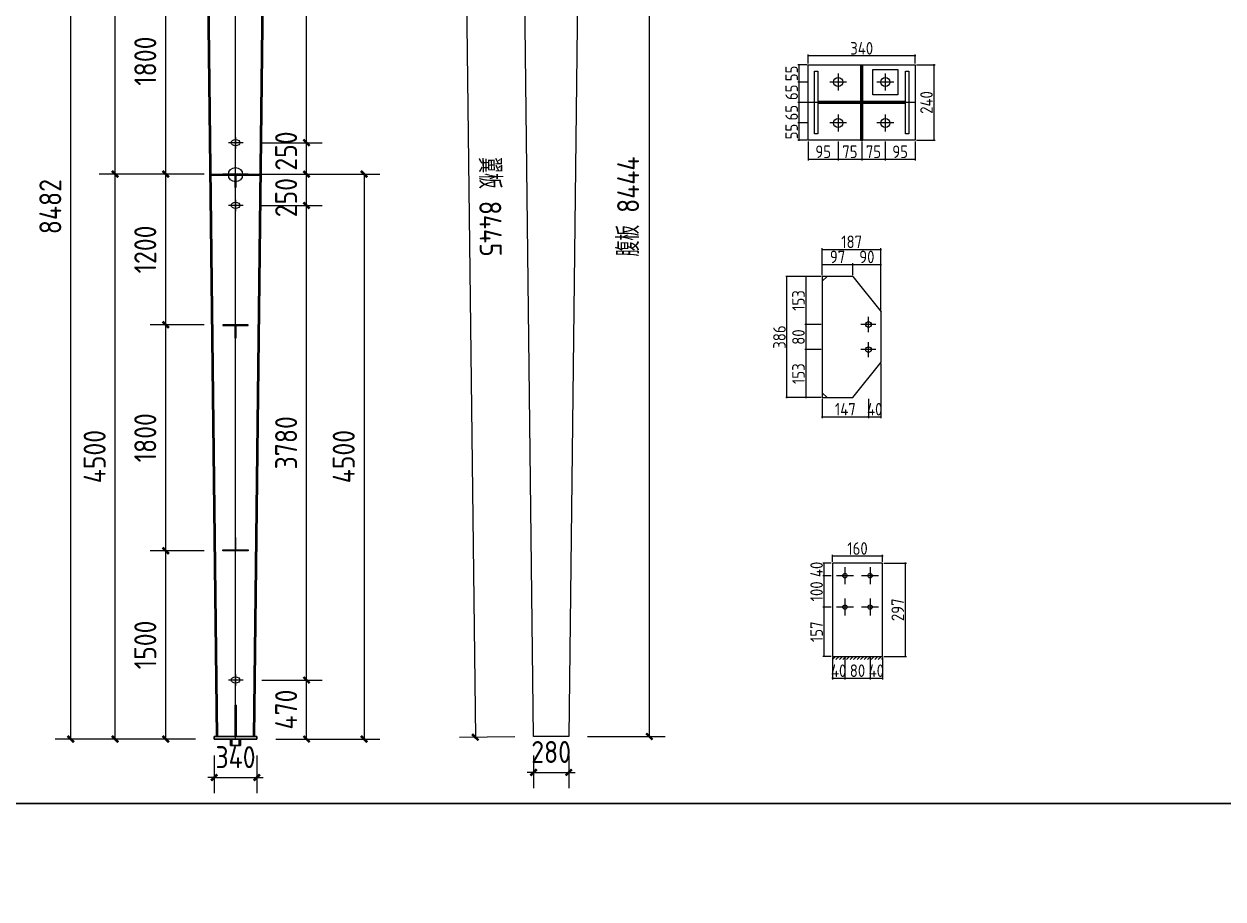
# Model space of a CAD drawing. Extents: x 102162 to 621267, y -39398 to 328893.
# Drawn here: x 325102 to 344197, y 295078 to 309018 of the extents above; entities that cross this region are included whole.
import ezdxf

# ---------------------------------------------------------------- set-up
doc = ezdxf.new("R2010")
doc.units = 0
doc.header["$LTSCALE"] = 1000
doc.header["$MEASUREMENT"] = 0
doc.linetypes.add('DOTE', pattern=[2.42, 2, -0.2, 0.02, -0.2])
doc.layers.add('DOTE', color=1, linetype='Continuous')
doc.styles.get("Standard").update_dxf_attribs({"font": 'gbenor.shx', "bigfont": 'gbcbig.shx'})
doc.dimstyles.get("Standard").update_dxf_attribs({"dimscale": 100, "dimtxt": 3.5, "dimasz": 1, "dimexe": 2.5, "dimexo": 3, "dimgap": 1.5, "dimtad": 1, "dimdec": 0, "dimzin": 0, "dimdsep": 46, "dimtxsty": 'Standard', "dimblk": 'ARCHTICK', "dimcen": 0.09, "dimadec": 0, "dimazin": 0, "dimtfac": 1, "dimtdec": 0, "dimtix": 1, "dimtmove": 2, "dimatfit": 3, "dimfxl": 1, "dimtolj": 1, "dimtzin": 0, "dimarcsym": 0})

# ---------------------------------------------------------------- blocks, each defined once
blk = doc.blocks.new('_ArchTick')
at = {"color": 0, "linetype": 'ByBlock', "const_width": 0.4}
blk.add_lwpolyline([(-0.5, -0.5), (0.5, 0.5)], dxfattribs=at)
blk = doc.blocks.new('*D1101')
at = {"color": 0, "lineweight": -2}
for p, q in [((327971, 300626), (327109, 300626)), ((327359, 297626), (327359, 300626)), ((327831, 297626), (327109, 297626))]:
    blk.add_line(p, q, dxfattribs=at)
at = {"layer": 'Defpoints', "color": 0}
for p in [(327359, 300626), (328271, 300626), (328131, 297626)]:
    blk.add_point(p, dxfattribs=at)
at = {"color": 0, "lineweight": -2, "xscale": 100, "yscale": 100, "zscale": 100}
for p, rotation in [((327359, 300626), 90), ((327359, 297626), 270)]:
    blk.add_blockref('_ArchTick', p, dxfattribs=dict(at, rotation=rotation))
at = {"color": 0, "insert": (327034, 299126), "char_height": 350, "attachment_point": 5, "rotation": 90}
blk.add_mtext('\\A1;1500', dxfattribs=at)
blk = doc.blocks.new('*D1089')
at = {"color": 0, "lineweight": -2}
for p, q in [((327971, 304226), (327109, 304226)), ((327359, 300626), (327359, 304226)), ((327971, 300626), (327109, 300626))]:
    blk.add_line(p, q, dxfattribs=at)
at = {"layer": 'Defpoints', "color": 0}
for p in [(327359, 304226), (328271, 304226), (328271, 300626)]:
    blk.add_point(p, dxfattribs=at)
at = {"color": 0, "lineweight": -2, "xscale": 100, "yscale": 100, "zscale": 100}
for p, rotation in [((327359, 304226), 90), ((327359, 300626), 270)]:
    blk.add_blockref('_ArchTick', p, dxfattribs=dict(at, rotation=rotation))
at = {"color": 0, "insert": (327034, 302426), "char_height": 350, "attachment_point": 5, "rotation": 90}
blk.add_mtext('\\A1;1800', dxfattribs=at)
blk = doc.blocks.new('*D1090')
at = {"color": 0, "lineweight": -2}
for p, q in [((327971, 306626), (327109, 306626)), ((327359, 304226), (327359, 306626)), ((327971, 304226), (327109, 304226))]:
    blk.add_line(p, q, dxfattribs=at)
at = {"layer": 'Defpoints', "color": 0}
for p in [(327359, 306626), (328271, 306626), (328271, 304226)]:
    blk.add_point(p, dxfattribs=at)
at = {"color": 0, "lineweight": -2, "xscale": 100, "yscale": 100, "zscale": 100}
for p, rotation in [((327359, 306626), 90), ((327359, 304226), 270)]:
    blk.add_blockref('_ArchTick', p, dxfattribs=dict(at, rotation=rotation))
at = {"color": 0, "insert": (327034, 305426), "char_height": 350, "attachment_point": 5, "rotation": 90}
blk.add_mtext('\\A1;1200', dxfattribs=at)
blk = doc.blocks.new('*D1091')
at = {"color": 0, "lineweight": -2}
for p, q in [((327971, 310226), (327109, 310226)), ((327359, 306626), (327359, 310226)), ((327971, 306626), (327109, 306626))]:
    blk.add_line(p, q, dxfattribs=at)
at = {"layer": 'Defpoints', "color": 0}
for p in [(327359, 310226), (328271, 310226), (328271, 306626)]:
    blk.add_point(p, dxfattribs=at)
at = {"color": 0, "lineweight": -2, "xscale": 100, "yscale": 100, "zscale": 100}
for p, rotation in [((327359, 310226), 90), ((327359, 306626), 270)]:
    blk.add_blockref('_ArchTick', p, dxfattribs=dict(at, rotation=rotation))
at = {"color": 0, "insert": (327034, 308426), "char_height": 350, "attachment_point": 5, "rotation": 90}
blk.add_mtext('\\A1;1800', dxfattribs=at)
blk = doc.blocks.new('*D1065')
at = {"color": 0, "lineweight": -2}
for p, q in [((327971, 306626), (326302, 306626)), ((326552, 297626), (326552, 306626)), ((327831, 297626), (326302, 297626))]:
    blk.add_line(p, q, dxfattribs=at)
at = {"layer": 'Defpoints', "color": 0}
for p in [(326552, 306626), (328271, 306626), (328131, 297626)]:
    blk.add_point(p, dxfattribs=at)
at = {"color": 0, "lineweight": -2, "xscale": 100, "yscale": 100, "zscale": 100}
for p, rotation in [((326552, 306626), 90), ((326552, 297626), 270)]:
    blk.add_blockref('_ArchTick', p, dxfattribs=dict(at, rotation=rotation))
at = {"color": 0, "insert": (326227, 302126), "char_height": 350, "attachment_point": 5, "rotation": 90}
blk.add_mtext('\\A1;4500', dxfattribs=at)
blk = doc.blocks.new('*D1093')
at = {"color": 0, "lineweight": -2}
for p, q in [((327491, 314590), (326302, 314590)), ((326552, 306626), (326552, 314590)), ((327971, 306626), (326302, 306626))]:
    blk.add_line(p, q, dxfattribs=at)
at = {"layer": 'Defpoints', "color": 0}
for p in [(326552, 314590), (327791, 314590), (328271, 306626)]:
    blk.add_point(p, dxfattribs=at)
at = {"color": 0, "lineweight": -2, "xscale": 100, "yscale": 100, "zscale": 100}
for p, rotation in [((326552, 314590), 90), ((326552, 306626), 270)]:
    blk.add_blockref('_ArchTick', p, dxfattribs=dict(at, rotation=rotation))
at = {"color": 0, "insert": (326227, 310608), "char_height": 350, "attachment_point": 5, "rotation": 90}
blk.add_mtext('\\A1;3982', dxfattribs=at)
blk = doc.blocks.new('*D1066')
at = {"color": 0, "lineweight": -2}
for p, q in [((327491, 314590), (325597, 314590)), ((325847, 297626), (325847, 314590)), ((327831, 297626), (325597, 297626))]:
    blk.add_line(p, q, dxfattribs=at)
at = {"layer": 'Defpoints', "color": 0}
for p in [(325847, 314590), (327791, 314590), (328131, 297626)]:
    blk.add_point(p, dxfattribs=at)
at = {"color": 0, "lineweight": -2, "xscale": 100, "yscale": 100, "zscale": 100}
for p, rotation in [((325847, 314590), 90), ((325847, 297626), 270)]:
    blk.add_blockref('_ArchTick', p, dxfattribs=dict(at, rotation=rotation))
at = {"color": 0, "insert": (325522, 306108), "char_height": 350, "attachment_point": 5, "rotation": 90}
blk.add_mtext('\\A1;8482', dxfattribs=at)
blk = doc.blocks.new('*D1094')
at = {"color": 0, "lineweight": -2}
for p, q in [((328891, 298566), (329852, 298566)), ((329602, 297626), (329602, 298566)), ((329111, 297626), (329852, 297626))]:
    blk.add_line(p, q, dxfattribs=at)
at = {"layer": 'Defpoints', "color": 0}
for p in [(328591, 298566), (329602, 298566), (328811, 297626)]:
    blk.add_point(p, dxfattribs=at)
at = {"color": 0, "lineweight": -2, "xscale": 100, "yscale": 100, "zscale": 100}
for p, rotation in [((329602, 298566), 90), ((329602, 297626), 270)]:
    blk.add_blockref('_ArchTick', p, dxfattribs=dict(at, rotation=rotation))
at = {"color": 0, "insert": (329277, 298096), "char_height": 350, "attachment_point": 5, "rotation": 90}
blk.add_mtext('\\A1;470', dxfattribs=at)
blk = doc.blocks.new('*D1095')
at = {"color": 0, "lineweight": -2}
for p, q in [((328891, 306126), (329852, 306126)), ((329602, 298566), (329602, 306126)), ((328891, 298566), (329852, 298566))]:
    blk.add_line(p, q, dxfattribs=at)
at = {"layer": 'Defpoints', "color": 0}
for p in [(328591, 306126), (329602, 306126), (328591, 298566)]:
    blk.add_point(p, dxfattribs=at)
at = {"color": 0, "lineweight": -2, "xscale": 100, "yscale": 100, "zscale": 100}
for p, rotation in [((329602, 306126), 90), ((329602, 298566), 270)]:
    blk.add_blockref('_ArchTick', p, dxfattribs=dict(at, rotation=rotation))
at = {"color": 0, "insert": (329277, 302346), "char_height": 350, "attachment_point": 5, "rotation": 90}
blk.add_mtext('\\A1;3780', dxfattribs=at)
blk = doc.blocks.new('*D1067')
at = {"color": 0, "lineweight": -2}
for p, q in [((329157, 306626), (329852, 306626)), ((329602, 306126), (329602, 306626)), ((329151, 306126), (329852, 306126))]:
    blk.add_line(p, q, dxfattribs=at)
at = {"layer": 'Defpoints', "color": 0}
for p in [(328857, 306626), (329602, 306626), (328851, 306126)]:
    blk.add_point(p, dxfattribs=at)
at = {"color": 0, "lineweight": -2, "xscale": 100, "yscale": 100, "zscale": 100}
for p, rotation in [((329602, 306626), 90), ((329602, 306126), 270)]:
    blk.add_blockref('_ArchTick', p, dxfattribs=dict(at, rotation=rotation))
at = {"color": 0, "insert": (329277, 306251), "char_height": 350, "attachment_point": 5, "rotation": 90}
blk.add_mtext('\\A1;250', dxfattribs=at)
blk = doc.blocks.new('*D1096')
at = {"color": 0, "lineweight": -2}
for p, q in [((328891, 314126), (329852, 314126)), ((329602, 307126), (329602, 314126)), ((328891, 307126), (329852, 307126))]:
    blk.add_line(p, q, dxfattribs=at)
at = {"layer": 'Defpoints', "color": 0}
for p in [(328591, 314126), (329602, 314126), (328591, 307126)]:
    blk.add_point(p, dxfattribs=at)
at = {"color": 0, "lineweight": -2, "xscale": 100, "yscale": 100, "zscale": 100}
for p, rotation in [((329602, 314126), 90), ((329602, 307126), 270)]:
    blk.add_blockref('_ArchTick', p, dxfattribs=dict(at, rotation=rotation))
at = {"color": 0, "insert": (329277, 310626), "char_height": 350, "attachment_point": 5, "rotation": 90}
blk.add_mtext('\\A1;3500', dxfattribs=at)
blk = doc.blocks.new('*D1097')
at = {"color": 0, "lineweight": -2}
for p, q in [((333217, 297366), (333217, 296845)), ((333778, 297366), (333778, 296845)), ((333217, 297095), (333117, 297095)), ((333217, 297095), (333778, 297095)), ((333778, 297095), (333878, 297095))]:
    blk.add_line(p, q, dxfattribs=at)
at = {"layer": 'Defpoints', "color": 0}
for p in [(333217, 297666), (333778, 297666), (333778, 297095)]:
    blk.add_point(p, dxfattribs=at)
at = {"color": 0, "lineweight": -2, "xscale": 100, "yscale": 100, "zscale": 100}
blk.add_blockref('_ArchTick', (333217, 297095), dxfattribs=at)
at = {"color": 0, "lineweight": -2, "xscale": 100, "yscale": 100, "zscale": 100, "rotation": 180}
blk.add_blockref('_ArchTick', (333778, 297095), dxfattribs=at)
at = {"color": 0, "insert": (333497, 297420), "char_height": 350, "attachment_point": 5}
blk.add_mtext('\\A1;280', dxfattribs=at)
blk = doc.blocks.new('*D1099')
at = {"color": 0, "lineweight": -2}
for p, q in [((332717, 314550), (331841, 314540)), ((332091, 314543), (332290, 297655)), ((332917, 297662), (332040, 297652))]:
    blk.add_line(p, q, dxfattribs=at)
at = {"layer": 'Defpoints', "color": 0}
for p in [(333017, 314554), (332290, 297655), (333217, 297666)]:
    blk.add_point(p, dxfattribs=at)
at = {"color": 0, "lineweight": -2, "xscale": 100, "yscale": 100, "zscale": 100}
for p, rotation in [((332091, 314543), 90.67679729650712), ((332290, 297655), 270.6767972965071)]:
    blk.add_blockref('_ArchTick', p, dxfattribs=dict(at, rotation=rotation))
at = {"color": 0, "insert": (332527, 306103), "char_height": 350, "attachment_point": 5, "rotation": 270.6768}
blk.add_mtext('\\A1;翼板 8445', dxfattribs=at)
blk = doc.blocks.new('*D1068')
at = {"color": 0, "lineweight": -2}
for p, q in [((334277, 314554), (335311, 314554)), ((335061, 297666), (335061, 314554)), ((334078, 297666), (335311, 297666))]:
    blk.add_line(p, q, dxfattribs=at)
at = {"layer": 'Defpoints', "color": 0}
for p in [(333977, 314554), (335061, 314554), (333778, 297666)]:
    blk.add_point(p, dxfattribs=at)
at = {"color": 0, "lineweight": -2, "xscale": 100, "yscale": 100, "zscale": 100}
for p, rotation in [((335061, 314554), 90), ((335061, 297666), 270)]:
    blk.add_blockref('_ArchTick', p, dxfattribs=dict(at, rotation=rotation))
at = {"color": 0, "insert": (334724, 306110), "char_height": 350, "attachment_point": 5, "rotation": 90}
blk.add_mtext('\\A1;腹板 8444', dxfattribs=at)
blk = doc.blocks.new('*D1100')
at = {"color": 0, "lineweight": -2}
for p, q in [((328131, 297366), (328131, 296763)), ((328811, 297366), (328811, 296763)), ((328131, 297013), (328031, 297013)), ((328131, 297013), (328811, 297013)), ((328811, 297013), (328911, 297013))]:
    blk.add_line(p, q, dxfattribs=at)
at = {"layer": 'Defpoints', "color": 0}
for p in [(328131, 297666), (328811, 297666), (328811, 297013)]:
    blk.add_point(p, dxfattribs=at)
at = {"color": 0, "lineweight": -2, "xscale": 100, "yscale": 100, "zscale": 100}
blk.add_blockref('_ArchTick', (328131, 297013), dxfattribs=at)
at = {"color": 0, "lineweight": -2, "xscale": 100, "yscale": 100, "zscale": 100, "rotation": 180}
blk.add_blockref('_ArchTick', (328811, 297013), dxfattribs=at)
at = {"color": 0, "insert": (328471, 297338), "char_height": 350, "attachment_point": 5}
blk.add_mtext('\\A1;340', dxfattribs=at)
blk = doc.blocks.new('*D1112')
at = {"color": 0, "lineweight": -2}
for p, q in [((337593, 307147), (337593, 306842)), ((338068, 307147), (338068, 306842)), ((337583, 306862), (338078, 306862))]:
    blk.add_line(p, q, dxfattribs=at)
at = {"layer": 'Defpoints', "color": 0}
for p in [(337593, 307167), (338068, 307167), (338068, 306862)]:
    blk.add_point(p, dxfattribs=at)
at = {"color": 0, "lineweight": -2, "xscale": 10, "yscale": 10, "zscale": 10, "rotation": 180}
blk.add_blockref('_ArchTick', (337593, 306862), dxfattribs=at)
at = {"color": 0, "lineweight": -2, "xscale": 10, "yscale": 10, "zscale": 10}
blk.add_blockref('_ArchTick', (338068, 306862), dxfattribs=at)
at = {"color": 0, "insert": (337830, 306982), "char_height": 200, "attachment_point": 5}
blk.add_mtext('\\A1;95', dxfattribs=at)
blk = doc.blocks.new('*D1113')
at = {"color": 0, "lineweight": -2}
for p, q in [((338443, 307147), (338443, 306842)), ((338818, 307147), (338818, 306842)), ((338433, 306862), (338828, 306862))]:
    blk.add_line(p, q, dxfattribs=at)
at = {"layer": 'Defpoints', "color": 0}
for p in [(338443, 307167), (338818, 307167), (338818, 306862)]:
    blk.add_point(p, dxfattribs=at)
at = {"color": 0, "lineweight": -2, "xscale": 10, "yscale": 10, "zscale": 10, "rotation": 180}
blk.add_blockref('_ArchTick', (338443, 306862), dxfattribs=at)
at = {"color": 0, "lineweight": -2, "xscale": 10, "yscale": 10, "zscale": 10}
blk.add_blockref('_ArchTick', (338818, 306862), dxfattribs=at)
at = {"color": 0, "insert": (338630, 306982), "char_height": 200, "attachment_point": 5}
blk.add_mtext('\\A1;75', dxfattribs=at)
blk = doc.blocks.new('*D1114')
at = {"color": 0, "lineweight": -2}
for p, q in [((338818, 307147), (338818, 306842)), ((339293, 307147), (339293, 306842)), ((338808, 306862), (339303, 306862))]:
    blk.add_line(p, q, dxfattribs=at)
at = {"layer": 'Defpoints', "color": 0}
for p in [(338818, 307167), (339293, 307167), (339293, 306862)]:
    blk.add_point(p, dxfattribs=at)
at = {"color": 0, "lineweight": -2, "xscale": 10, "yscale": 10, "zscale": 10, "rotation": 180}
blk.add_blockref('_ArchTick', (338818, 306862), dxfattribs=at)
at = {"color": 0, "lineweight": -2, "xscale": 10, "yscale": 10, "zscale": 10}
blk.add_blockref('_ArchTick', (339293, 306862), dxfattribs=at)
at = {"color": 0, "insert": (339055, 306982), "char_height": 200, "attachment_point": 5}
blk.add_mtext('\\A1;95', dxfattribs=at)
blk = doc.blocks.new('*D1081')
at = {"color": 0, "lineweight": -2}
for p, q in [((337573, 307442), (337428, 307442)), ((337448, 307157), (337448, 307452)), ((337573, 307167), (337428, 307167))]:
    blk.add_line(p, q, dxfattribs=at)
at = {"layer": 'Defpoints', "color": 0}
for p in [(337448, 307442), (337593, 307442), (337593, 307167)]:
    blk.add_point(p, dxfattribs=at)
at = {"color": 0, "lineweight": -2, "xscale": 10, "yscale": 10, "zscale": 10}
for p, rotation in [((337448, 307442), 90), ((337448, 307167), 270)]:
    blk.add_blockref('_ArchTick', p, dxfattribs=dict(at, rotation=rotation))
at = {"color": 0, "insert": (337328, 307304), "char_height": 200, "attachment_point": 5, "rotation": 90}
blk.add_mtext('\\A1;55', dxfattribs=at)
blk = doc.blocks.new('*D1115')
at = {"color": 0, "lineweight": -2}
for p, q in [((337573, 307767), (337428, 307767)), ((337448, 307432), (337448, 307777)), ((337573, 307442), (337428, 307442))]:
    blk.add_line(p, q, dxfattribs=at)
at = {"layer": 'Defpoints', "color": 0}
for p in [(337448, 307767), (337593, 307767), (337593, 307442)]:
    blk.add_point(p, dxfattribs=at)
at = {"color": 0, "lineweight": -2, "xscale": 10, "yscale": 10, "zscale": 10}
for p, rotation in [((337448, 307767), 90), ((337448, 307442), 270)]:
    blk.add_blockref('_ArchTick', p, dxfattribs=dict(at, rotation=rotation))
at = {"color": 0, "insert": (337328, 307604), "char_height": 200, "attachment_point": 5, "rotation": 90}
blk.add_mtext('\\A1;65', dxfattribs=at)
blk = doc.blocks.new('*D1116')
at = {"color": 0, "lineweight": -2}
for p, q in [((337573, 308092), (337428, 308092)), ((337448, 307757), (337448, 308102)), ((337573, 307767), (337428, 307767))]:
    blk.add_line(p, q, dxfattribs=at)
at = {"layer": 'Defpoints', "color": 0}
for p in [(337448, 308092), (337593, 308092), (337593, 307767)]:
    blk.add_point(p, dxfattribs=at)
at = {"color": 0, "lineweight": -2, "xscale": 10, "yscale": 10, "zscale": 10}
for p, rotation in [((337448, 308092), 90), ((337448, 307767), 270)]:
    blk.add_blockref('_ArchTick', p, dxfattribs=dict(at, rotation=rotation))
at = {"color": 0, "insert": (337328, 307929), "char_height": 200, "attachment_point": 5, "rotation": 90}
blk.add_mtext('\\A1;65', dxfattribs=at)
blk = doc.blocks.new('*D1117')
at = {"color": 0, "lineweight": -2}
for p, q in [((337573, 308367), (337428, 308367)), ((337448, 308082), (337448, 308377)), ((337573, 308092), (337428, 308092))]:
    blk.add_line(p, q, dxfattribs=at)
at = {"layer": 'Defpoints', "color": 0}
for p in [(337448, 308367), (337593, 308367), (337593, 308092)]:
    blk.add_point(p, dxfattribs=at)
at = {"color": 0, "lineweight": -2, "xscale": 10, "yscale": 10, "zscale": 10}
for p, rotation in [((337448, 308367), 90), ((337448, 308092), 270)]:
    blk.add_blockref('_ArchTick', p, dxfattribs=dict(at, rotation=rotation))
at = {"color": 0, "insert": (337328, 308229), "char_height": 200, "attachment_point": 5, "rotation": 90}
blk.add_mtext('\\A1;55', dxfattribs=at)
blk = doc.blocks.new('*D1118')
at = {"color": 0, "lineweight": -2}
for p, q in [((339303, 308510), (337583, 308510)), ((337593, 308387), (337593, 308530)), ((339293, 308387), (339293, 308530))]:
    blk.add_line(p, q, dxfattribs=at)
at = {"layer": 'Defpoints', "color": 0}
for p in [(337593, 308510), (337593, 308367), (339293, 308367)]:
    blk.add_point(p, dxfattribs=at)
at = {"color": 0, "lineweight": -2, "xscale": 10, "yscale": 10, "zscale": 10, "rotation": 180}
blk.add_blockref('_ArchTick', (337593, 308510), dxfattribs=at)
at = {"color": 0, "lineweight": -2, "xscale": 10, "yscale": 10, "zscale": 10}
blk.add_blockref('_ArchTick', (339293, 308510), dxfattribs=at)
at = {"color": 0, "insert": (338443, 308630), "char_height": 200, "attachment_point": 5}
blk.add_mtext('\\A1;340', dxfattribs=at)
blk = doc.blocks.new('*D1119')
at = {"color": 0, "lineweight": -2}
for p, q in [((339313, 308367), (339615, 308367)), ((339595, 307157), (339595, 308377)), ((339313, 307167), (339615, 307167))]:
    blk.add_line(p, q, dxfattribs=at)
at = {"layer": 'Defpoints', "color": 0}
for p in [(339293, 308367), (339595, 308367), (339293, 307167)]:
    blk.add_point(p, dxfattribs=at)
at = {"color": 0, "lineweight": -2, "xscale": 10, "yscale": 10, "zscale": 10}
for p, rotation in [((339595, 308367), 90), ((339595, 307167), 270)]:
    blk.add_blockref('_ArchTick', p, dxfattribs=dict(at, rotation=rotation))
at = {"color": 0, "insert": (339475, 307767), "char_height": 200, "attachment_point": 5, "rotation": 90}
blk.add_mtext('\\A1;240', dxfattribs=at)
blk = doc.blocks.new('*D1082')
at = {"color": 0, "lineweight": -2}
for p, q in [((338068, 307147), (338068, 306842)), ((338443, 307147), (338443, 306842)), ((338058, 306862), (338453, 306862))]:
    blk.add_line(p, q, dxfattribs=at)
at = {"layer": 'Defpoints', "color": 0}
for p in [(338068, 307167), (338443, 307167), (338443, 306862)]:
    blk.add_point(p, dxfattribs=at)
at = {"color": 0, "lineweight": -2, "xscale": 10, "yscale": 10, "zscale": 10, "rotation": 180}
blk.add_blockref('_ArchTick', (338068, 306862), dxfattribs=at)
at = {"color": 0, "lineweight": -2, "xscale": 10, "yscale": 10, "zscale": 10}
blk.add_blockref('_ArchTick', (338443, 306862), dxfattribs=at)
at = {"color": 0, "insert": (338255, 306982), "char_height": 200, "attachment_point": 5}
blk.add_mtext('\\A1;75', dxfattribs=at)
blk = doc.blocks.new('*D1102')
at = {"color": 0, "lineweight": -2}
for p, q in [((337976, 298924), (337976, 298575)), ((338176, 298924), (338176, 298575)), ((337976, 298595), (337966, 298595)), ((337976, 298595), (338176, 298595)), ((338176, 298595), (338186, 298595))]:
    blk.add_line(p, q, dxfattribs=at)
at = {"layer": 'Defpoints', "color": 0}
for p in [(337976, 298944), (338176, 298944), (338176, 298595)]:
    blk.add_point(p, dxfattribs=at)
at = {"color": 0, "lineweight": -2, "xscale": 10, "yscale": 10, "zscale": 10}
blk.add_blockref('_ArchTick', (337976, 298595), dxfattribs=at)
at = {"color": 0, "lineweight": -2, "xscale": 10, "yscale": 10, "zscale": 10, "rotation": 180}
blk.add_blockref('_ArchTick', (338176, 298595), dxfattribs=at)
at = {"color": 0, "insert": (338076, 298715), "char_height": 200, "attachment_point": 5}
blk.add_mtext('\\A1;40', dxfattribs=at)
blk = doc.blocks.new('*D1069')
at = {"color": 0, "lineweight": -2}
for p, q in [((338176, 298924), (338176, 298575)), ((338576, 298924), (338576, 298575)), ((338166, 298595), (338586, 298595))]:
    blk.add_line(p, q, dxfattribs=at)
at = {"layer": 'Defpoints', "color": 0}
for p in [(338176, 298944), (338576, 298944), (338576, 298595)]:
    blk.add_point(p, dxfattribs=at)
at = {"color": 0, "lineweight": -2, "xscale": 10, "yscale": 10, "zscale": 10, "rotation": 180}
blk.add_blockref('_ArchTick', (338176, 298595), dxfattribs=at)
at = {"color": 0, "lineweight": -2, "xscale": 10, "yscale": 10, "zscale": 10}
blk.add_blockref('_ArchTick', (338576, 298595), dxfattribs=at)
at = {"color": 0, "insert": (338376, 298715), "char_height": 200, "attachment_point": 5}
blk.add_mtext('\\A1;80', dxfattribs=at)
blk = doc.blocks.new('*D1103')
at = {"color": 0, "lineweight": -2}
for p, q in [((338576, 298924), (338576, 298575)), ((338776, 298924), (338776, 298575)), ((338576, 298595), (338566, 298595)), ((338576, 298595), (338776, 298595)), ((338776, 298595), (338786, 298595))]:
    blk.add_line(p, q, dxfattribs=at)
at = {"layer": 'Defpoints', "color": 0}
for p in [(338576, 298944), (338776, 298944), (338776, 298595)]:
    blk.add_point(p, dxfattribs=at)
at = {"color": 0, "lineweight": -2, "xscale": 10, "yscale": 10, "zscale": 10}
blk.add_blockref('_ArchTick', (338576, 298595), dxfattribs=at)
at = {"color": 0, "lineweight": -2, "xscale": 10, "yscale": 10, "zscale": 10, "rotation": 180}
blk.add_blockref('_ArchTick', (338776, 298595), dxfattribs=at)
at = {"color": 0, "insert": (338676, 298715), "char_height": 200, "attachment_point": 5}
blk.add_mtext('\\A1;40', dxfattribs=at)
blk = doc.blocks.new('*D1070')
at = {"color": 0, "lineweight": -2}
for p, q in [((337956, 299729), (337825, 299729)), ((337845, 298934), (337845, 299739)), ((337956, 298944), (337825, 298944))]:
    blk.add_line(p, q, dxfattribs=at)
at = {"layer": 'Defpoints', "color": 0}
for p in [(337845, 299729), (337976, 299729), (337976, 298944)]:
    blk.add_point(p, dxfattribs=at)
at = {"color": 0, "lineweight": -2, "xscale": 10, "yscale": 10, "zscale": 10}
for p, rotation in [((337845, 299729), 90), ((337845, 298944), 270)]:
    blk.add_blockref('_ArchTick', p, dxfattribs=dict(at, rotation=rotation))
at = {"color": 0, "insert": (337725, 299336), "char_height": 200, "attachment_point": 5, "rotation": 90}
blk.add_mtext('\\A1;157', dxfattribs=at)
blk = doc.blocks.new('*D1071')
at = {"color": 0, "lineweight": -2}
for p, q in [((337956, 300229), (337825, 300229)), ((337845, 299719), (337845, 300239)), ((337956, 299729), (337825, 299729))]:
    blk.add_line(p, q, dxfattribs=at)
at = {"layer": 'Defpoints', "color": 0}
for p in [(337845, 300229), (337976, 300229), (337976, 299729)]:
    blk.add_point(p, dxfattribs=at)
at = {"color": 0, "lineweight": -2, "xscale": 10, "yscale": 10, "zscale": 10}
for p, rotation in [((337845, 300229), 90), ((337845, 299729), 270)]:
    blk.add_blockref('_ArchTick', p, dxfattribs=dict(at, rotation=rotation))
at = {"color": 0, "insert": (337725, 299979), "char_height": 200, "attachment_point": 5, "rotation": 90}
blk.add_mtext('\\A1;100', dxfattribs=at)
blk = doc.blocks.new('*D1104')
at = {"color": 0, "lineweight": -2}
for p, q in [((337956, 300429), (337825, 300429)), ((337845, 300429), (337845, 300439)), ((337845, 300229), (337845, 300429)), ((337956, 300229), (337825, 300229)), ((337845, 300229), (337845, 300219))]:
    blk.add_line(p, q, dxfattribs=at)
at = {"layer": 'Defpoints', "color": 0}
for p in [(337845, 300429), (337976, 300429), (337976, 300229)]:
    blk.add_point(p, dxfattribs=at)
at = {"color": 0, "lineweight": -2, "xscale": 10, "yscale": 10, "zscale": 10}
for p, rotation in [((337845, 300429), 270), ((337845, 300229), 90)]:
    blk.add_blockref('_ArchTick', p, dxfattribs=dict(at, rotation=rotation))
at = {"color": 0, "insert": (337725, 300329), "char_height": 200, "attachment_point": 5, "rotation": 90}
blk.add_mtext('\\A1;40', dxfattribs=at)
blk = doc.blocks.new('*D1105')
at = {"color": 0, "lineweight": -2}
for p, q in [((337976, 300449), (337976, 300562)), ((338776, 300449), (338776, 300562)), ((338786, 300542), (337966, 300542))]:
    blk.add_line(p, q, dxfattribs=at)
at = {"layer": 'Defpoints', "color": 0}
for p in [(337976, 300542), (337976, 300429), (338776, 300429)]:
    blk.add_point(p, dxfattribs=at)
at = {"color": 0, "lineweight": -2, "xscale": 10, "yscale": 10, "zscale": 10, "rotation": 180}
blk.add_blockref('_ArchTick', (337976, 300542), dxfattribs=at)
at = {"color": 0, "lineweight": -2, "xscale": 10, "yscale": 10, "zscale": 10}
blk.add_blockref('_ArchTick', (338776, 300542), dxfattribs=at)
at = {"color": 0, "insert": (338376, 300662), "char_height": 200, "attachment_point": 5}
blk.add_mtext('\\A1;160', dxfattribs=at)
blk = doc.blocks.new('*D1072')
at = {"color": 0, "lineweight": -2}
for p, q in [((338796, 300429), (339157, 300429)), ((339137, 300439), (339137, 298934)), ((338796, 298944), (339157, 298944))]:
    blk.add_line(p, q, dxfattribs=at)
at = {"layer": 'Defpoints', "color": 0}
for p in [(338776, 300429), (338776, 298944), (339137, 298944)]:
    blk.add_point(p, dxfattribs=at)
at = {"color": 0, "lineweight": -2, "xscale": 10, "yscale": 10, "zscale": 10}
for p, rotation in [((339137, 300429), 90), ((339137, 298944), 270)]:
    blk.add_blockref('_ArchTick', p, dxfattribs=dict(at, rotation=rotation))
at = {"color": 0, "insert": (339017, 299686), "char_height": 200, "attachment_point": 5, "rotation": 90}
blk.add_mtext('\\A1;297', dxfattribs=at)
blk = doc.blocks.new('*D1088')
at = {"color": 0, "lineweight": -2}
for p, q in [((329157, 306626), (330769, 306626)), ((330519, 306626), (330519, 297626)), ((329111, 297626), (330769, 297626))]:
    blk.add_line(p, q, dxfattribs=at)
at = {"layer": 'Defpoints', "color": 0}
for p in [(328857, 306626), (328811, 297626), (330519, 297626)]:
    blk.add_point(p, dxfattribs=at)
at = {"color": 0, "lineweight": -2, "xscale": 100, "yscale": 100, "zscale": 100}
for p, rotation in [((330519, 306626), 90), ((330519, 297626), 270)]:
    blk.add_blockref('_ArchTick', p, dxfattribs=dict(at, rotation=rotation))
at = {"color": 0, "insert": (330194, 302126), "char_height": 350, "attachment_point": 5, "rotation": 90}
blk.add_mtext('\\A1;4500', dxfattribs=at)
blk = doc.blocks.new('*D1064')
at = {"color": 0, "lineweight": -2}
for p, q in [((328891, 307126), (329852, 307126)), ((329602, 306626), (329602, 307126)), ((328885, 306626), (329852, 306626))]:
    blk.add_line(p, q, dxfattribs=at)
at = {"layer": 'Defpoints', "color": 0}
for p in [(328591, 307126), (329602, 307126), (328585, 306626)]:
    blk.add_point(p, dxfattribs=at)
at = {"color": 0, "lineweight": -2, "xscale": 100, "yscale": 100, "zscale": 100}
for p, rotation in [((329602, 307126), 90), ((329602, 306626), 270)]:
    blk.add_blockref('_ArchTick', p, dxfattribs=dict(at, rotation=rotation))
at = {"color": 0, "insert": (329277, 306993), "char_height": 350, "attachment_point": 5, "rotation": 90}
blk.add_mtext('\\A1;250', dxfattribs=at)
blk = doc.blocks.new('*D1083')
at = {"color": 0, "lineweight": -2}
for p, q in [((337815, 303045), (337815, 302740)), ((338550, 303045), (338550, 302740)), ((337805, 302760), (338560, 302760))]:
    blk.add_line(p, q, dxfattribs=at)
at = {"layer": 'Defpoints', "color": 0}
for p in [(337815, 303065), (338550, 303065), (338550, 302760)]:
    blk.add_point(p, dxfattribs=at)
at = {"color": 0, "lineweight": -2, "xscale": 10, "yscale": 10, "zscale": 10, "rotation": 180}
blk.add_blockref('_ArchTick', (337815, 302760), dxfattribs=at)
at = {"color": 0, "lineweight": -2, "xscale": 10, "yscale": 10, "zscale": 10}
blk.add_blockref('_ArchTick', (338550, 302760), dxfattribs=at)
at = {"color": 0, "insert": (338183, 302880), "char_height": 200, "attachment_point": 5}
blk.add_mtext('\\A1;147', dxfattribs=at)
blk = doc.blocks.new('*D1060')
at = {"color": 0, "lineweight": -2}
for p, q in [((337795, 303830), (337536, 303830)), ((337556, 303055), (337556, 303840)), ((337795, 303065), (337536, 303065))]:
    blk.add_line(p, q, dxfattribs=at)
at = {"layer": 'Defpoints', "color": 0}
for p in [(337556, 303830), (337815, 303830), (337815, 303065)]:
    blk.add_point(p, dxfattribs=at)
at = {"color": 0, "lineweight": -2, "xscale": 10, "yscale": 10, "zscale": 10}
for p, rotation in [((337556, 303830), 90), ((337556, 303065), 270)]:
    blk.add_blockref('_ArchTick', p, dxfattribs=dict(at, rotation=rotation))
at = {"color": 0, "insert": (337436, 303447), "char_height": 200, "attachment_point": 5, "rotation": 90}
blk.add_mtext('\\A1;153', dxfattribs=at)
blk = doc.blocks.new('*D1061')
at = {"color": 0, "lineweight": -2}
for p, q in [((337795, 304230), (337536, 304230)), ((337556, 303820), (337556, 304240)), ((337795, 303830), (337536, 303830))]:
    blk.add_line(p, q, dxfattribs=at)
at = {"layer": 'Defpoints', "color": 0}
for p in [(337556, 304230), (337815, 304230), (337815, 303830)]:
    blk.add_point(p, dxfattribs=at)
at = {"color": 0, "lineweight": -2, "xscale": 10, "yscale": 10, "zscale": 10}
for p, rotation in [((337556, 304230), 90), ((337556, 303830), 270)]:
    blk.add_blockref('_ArchTick', p, dxfattribs=dict(at, rotation=rotation))
at = {"color": 0, "insert": (337436, 304030), "char_height": 200, "attachment_point": 5, "rotation": 90}
blk.add_mtext('\\A1;80', dxfattribs=at)
blk = doc.blocks.new('*D1084')
at = {"color": 0, "lineweight": -2}
for p, q in [((337795, 304995), (337536, 304995)), ((337556, 304220), (337556, 305005)), ((337795, 304230), (337536, 304230))]:
    blk.add_line(p, q, dxfattribs=at)
at = {"layer": 'Defpoints', "color": 0}
for p in [(337556, 304995), (337815, 304995), (337815, 304230)]:
    blk.add_point(p, dxfattribs=at)
at = {"color": 0, "lineweight": -2, "xscale": 10, "yscale": 10, "zscale": 10}
for p, rotation in [((337556, 304995), 90), ((337556, 304230), 270)]:
    blk.add_blockref('_ArchTick', p, dxfattribs=dict(at, rotation=rotation))
at = {"color": 0, "insert": (337436, 304612), "char_height": 200, "attachment_point": 5, "rotation": 90}
blk.add_mtext('\\A1;153', dxfattribs=at)
blk = doc.blocks.new('*D1062')
at = {"color": 0, "lineweight": -2}
for p, q in [((338750, 303610), (338750, 302740)), ((338550, 303045), (338550, 302740)), ((338550, 302760), (338540, 302760)), ((338550, 302760), (338750, 302760)), ((338750, 302760), (338760, 302760))]:
    blk.add_line(p, q, dxfattribs=at)
at = {"layer": 'Defpoints', "color": 0}
for p in [(338750, 303630), (338550, 303065), (338750, 302760)]:
    blk.add_point(p, dxfattribs=at)
at = {"color": 0, "lineweight": -2, "xscale": 10, "yscale": 10, "zscale": 10}
blk.add_blockref('_ArchTick', (338550, 302760), dxfattribs=at)
at = {"color": 0, "lineweight": -2, "xscale": 10, "yscale": 10, "zscale": 10, "rotation": 180}
blk.add_blockref('_ArchTick', (338750, 302760), dxfattribs=at)
at = {"color": 0, "insert": (338650, 302880), "char_height": 200, "attachment_point": 5}
blk.add_mtext('\\A1;40', dxfattribs=at)
blk = doc.blocks.new('*D1085')
at = {"color": 0, "lineweight": -2}
for p, q in [((337795, 304995), (337233, 304995)), ((337253, 303055), (337253, 305005)), ((337795, 303065), (337233, 303065))]:
    blk.add_line(p, q, dxfattribs=at)
at = {"layer": 'Defpoints', "color": 0}
for p in [(337253, 304995), (337815, 304995), (337815, 303065)]:
    blk.add_point(p, dxfattribs=at)
at = {"color": 0, "lineweight": -2, "xscale": 10, "yscale": 10, "zscale": 10}
for p, rotation in [((337253, 304995), 90), ((337253, 303065), 270)]:
    blk.add_blockref('_ArchTick', p, dxfattribs=dict(at, rotation=rotation))
at = {"color": 0, "insert": (337133, 304030), "char_height": 200, "attachment_point": 5, "rotation": 90}
blk.add_mtext('\\A1;386', dxfattribs=at)
blk = doc.blocks.new('*D1086')
at = {"color": 0, "lineweight": -2}
for p, q in [((337805, 305187), (338310, 305187)), ((337815, 305015), (337815, 305207)), ((338300, 305015), (338300, 305207))]:
    blk.add_line(p, q, dxfattribs=at)
at = {"layer": 'Defpoints', "color": 0}
for p in [(338300, 305187), (337815, 304995), (338300, 304995)]:
    blk.add_point(p, dxfattribs=at)
at = {"color": 0, "lineweight": -2, "xscale": 10, "yscale": 10, "zscale": 10, "rotation": 180}
blk.add_blockref('_ArchTick', (337815, 305187), dxfattribs=at)
at = {"color": 0, "lineweight": -2, "xscale": 10, "yscale": 10, "zscale": 10}
blk.add_blockref('_ArchTick', (338300, 305187), dxfattribs=at)
at = {"color": 0, "insert": (338058, 305307), "char_height": 200, "attachment_point": 5}
blk.add_mtext('\\A1;97', dxfattribs=at)
blk = doc.blocks.new('*D1087')
at = {"color": 0, "lineweight": -2}
for p, q in [((338290, 305187), (338760, 305187)), ((338300, 305015), (338300, 305207)), ((338750, 304450), (338750, 305207))]:
    blk.add_line(p, q, dxfattribs=at)
at = {"layer": 'Defpoints', "color": 0}
for p in [(338750, 305187), (338300, 304995), (338750, 304430)]:
    blk.add_point(p, dxfattribs=at)
at = {"color": 0, "lineweight": -2, "xscale": 10, "yscale": 10, "zscale": 10, "rotation": 180}
blk.add_blockref('_ArchTick', (338300, 305187), dxfattribs=at)
at = {"color": 0, "lineweight": -2, "xscale": 10, "yscale": 10, "zscale": 10}
blk.add_blockref('_ArchTick', (338750, 305187), dxfattribs=at)
at = {"color": 0, "insert": (338525, 305307), "char_height": 200, "attachment_point": 5}
blk.add_mtext('\\A1;90', dxfattribs=at)
blk = doc.blocks.new('*D1063')
at = {"color": 0, "lineweight": -2}
for p, q in [((337805, 305427), (338760, 305427)), ((337815, 305015), (337815, 305447)), ((338750, 304450), (338750, 305447))]:
    blk.add_line(p, q, dxfattribs=at)
at = {"layer": 'Defpoints', "color": 0}
for p in [(338750, 305427), (337815, 304995), (338750, 304430)]:
    blk.add_point(p, dxfattribs=at)
at = {"color": 0, "lineweight": -2, "xscale": 10, "yscale": 10, "zscale": 10, "rotation": 180}
blk.add_blockref('_ArchTick', (337815, 305427), dxfattribs=at)
at = {"color": 0, "lineweight": -2, "xscale": 10, "yscale": 10, "zscale": 10}
blk.add_blockref('_ArchTick', (338750, 305427), dxfattribs=at)
at = {"color": 0, "insert": (338283, 305547), "char_height": 200, "attachment_point": 5}
blk.add_mtext('\\A1;187', dxfattribs=at)

msp = doc.modelspace()

# ---------------------------------------------------------------- hatches: boundary and pattern name
h = msp.add_hatch()
h.set_pattern_fill('ANSI31', color=256, scale=25, style=0)
h.set_pattern_definition([(45, (-875141.773, -189124.953), (-28.0633004, 28.0633004), [])])
h.paths.add_polyline_path([(338775.7, 298943.9), (337975.7, 298943.9), (337975.7, 298893.9), (338775.7, 298893.9)])

# ---------------------------------------------------------------- linework, layer by layer
for p, q in [((328170.1, 297666), (327970.6, 314554)), ((328190.1, 297666), (327990.6, 314554)), ((328950.5, 314554), (328751, 297666)), ((328970.5, 314554), (328771, 297666)), ((333216.7, 297666), (333017.2, 314554)), ((333977.1, 314554), (333777.6, 297666)), ((328470.6, 307216), (328470.6, 307036)), ((328470.6, 306216), (328470.6, 306036)), ((338300.4, 304994.8), (338750.4, 304429.8)), ((338300.4, 303064.8), (338750.4, 303629.8)), ((328470.6, 298656), (328470.6, 298476))]:
    msp.add_line(p, q)
at = {"color": 2}
for p, q in [((337592.9, 308366.8), (339292.9, 308366.8)), ((337592.9, 307166.8), (337592.9, 308366.8)), ((338067.9, 308226.8), (338067.9, 307956.8)), ((338422.9, 308366.8), (338422.9, 307781.8)), ((338462.9, 307781.8), (338462.9, 308366.8)), ((338617.9, 308091.1), (338617.9, 308291.1)), ((338617.9, 308291.1), (339017.9, 308291.1)), ((338817.9, 308226.8), (338817.9, 307956.8)), ((339017.9, 308291.1), (339017.9, 307891.1)), ((339292.9, 308366.8), (339292.9, 307166.8)), ((338202.9, 308091.8), (337932.9, 308091.8)), ((338617.9, 307891.1), (338617.9, 308091.8)), ((338952.9, 308091.8), (338682.9, 308091.8)), ((339017.9, 307891.1), (338617.9, 307891.1)), ((338422.9, 307751.8), (338422.9, 307166.8)), ((338462.9, 307166.8), (338462.9, 307751.8)), ((338202.9, 307441.8), (337932.9, 307441.8)), ((338067.9, 307576.8), (338067.9, 307306.8)), ((338952.9, 307441.8), (338682.9, 307441.8)), ((338817.9, 307576.8), (338817.9, 307306.8)), ((339292.9, 307166.8), (337592.9, 307166.8)), ((328084.3, 306626), (328856.9, 306626)), ((328084.4, 306610), (328856.7, 306610)), ((328470.6, 306626), (328270.6, 306626)), ((328270.6, 306626), (328270.6, 306614)), ((328270.6, 306614), (328670.6, 306614)), ((328464.6, 306414), (328464.6, 306614)), ((328464.6, 306614), (328476.6, 306614)), ((328670.6, 306626), (328470.6, 306626)), ((328470.6, 306626), (328470.6, 306414)), ((328476.6, 306614), (328476.6, 306414)), ((328670.6, 306614), (328670.6, 306626)), ((328470.6, 306414), (328464.6, 306414)), ((328476.6, 306414), (328470.6, 306414)), ((337815.4, 304994.8), (337815.4, 303064.8)), ((338300.4, 304994.8), (337815.4, 304994.8)), ((337890.4, 304994.8), (337815.4, 304919.8)), ((338750.4, 303629.8), (338750.4, 304429.8)), ((328470.6, 304226), (328270.6, 304226)), ((328270.6, 304226), (328270.6, 304214)), ((328270.6, 304214), (328670.6, 304214)), ((328464.6, 304014), (328464.6, 304214)), ((328464.6, 304214), (328476.6, 304214)), ((328670.6, 304226), (328470.6, 304226)), ((328470.6, 304226), (328470.6, 304014)), ((328476.6, 304214), (328476.6, 304014)), ((328670.6, 304214), (328670.6, 304226)), ((338670.4, 304229.8), (338430.4, 304229.8)), ((338550.4, 304109.8), (338550.4, 304349.8)), ((328470.6, 304014), (328464.6, 304014)), ((328476.6, 304014), (328470.6, 304014)), ((338670.4, 303829.8), (338430.4, 303829.8)), ((338550.4, 303709.8), (338550.4, 303949.8)), ((337815.4, 303139.8), (337890.4, 303064.8)), ((337815.4, 303064.8), (338300.4, 303064.8)), ((328470.6, 300838), (328464.6, 300838)), ((328464.6, 300838), (328464.6, 300638)), ((328470.6, 300626), (328470.6, 300838)), ((328476.6, 300838), (328470.6, 300838)), ((328476.6, 300638), (328476.6, 300838)), ((328270.6, 300626), (328270.6, 300638)), ((328270.6, 300638), (328670.6, 300638)), ((328470.6, 300626), (328270.6, 300626)), ((328464.6, 300638), (328476.6, 300638)), ((328670.6, 300626), (328470.6, 300626)), ((328670.6, 300638), (328670.6, 300626)), ((338775.7, 300428.9), (337975.7, 300428.9)), ((337975.7, 300428.9), (337975.7, 298943.9)), ((338775.7, 298943.9), (338775.7, 300428.9)), ((338310.7, 300228.9), (338040.7, 300228.9)), ((338175.7, 300363.9), (338175.7, 300093.9)), ((338710.7, 300228.9), (338440.7, 300228.9)), ((338575.7, 300363.9), (338575.7, 300093.9)), ((338175.7, 299863.9), (338175.7, 299593.9)), ((338575.7, 299863.9), (338575.7, 299593.9)), ((338310.7, 299728.9), (338040.7, 299728.9)), ((338710.7, 299728.9), (338440.7, 299728.9)), ((337975.7, 298943.9), (338775.7, 298943.9)), ((328462.6, 297666), (328462.6, 298166)), ((328462.6, 298166), (328470.6, 298166)), ((328470.6, 298166), (328462.6, 298166)), ((328462.6, 298166), (328462.6, 297666)), ((328470.6, 298166), (328478.6, 298166)), ((328478.6, 298166), (328470.6, 298166)), ((328478.6, 298166), (328478.6, 297666)), ((328478.6, 297666), (328478.6, 298166)), ((328130.6, 297626), (328130.6, 297666)), ((328130.6, 297666), (328810.6, 297666)), ((328810.6, 297666), (328130.6, 297666)), ((328130.6, 297666), (328130.6, 297626)), ((328470.6, 297626), (328130.6, 297626)), ((328130.6, 297626), (328470.6, 297626)), ((328478.6, 297666), (328462.6, 297666)), ((328462.6, 297666), (328478.6, 297666)), ((328810.6, 297626), (328470.6, 297626)), ((328470.6, 297626), (328810.6, 297626)), ((328810.6, 297666), (328810.6, 297626)), ((328810.6, 297626), (328810.6, 297666)), ((333777.6, 297666), (333216.7, 297666))]:
    msp.add_line(p, q, dxfattribs=at)
at = {"color": 4}
for p, q in [((337692.9, 307766.8), (337692.9, 308266.8)), ((337692.9, 308266.8), (337742.9, 308266.8)), ((337742.9, 308266.8), (337742.9, 307266.8)), ((339142.9, 307266.8), (339142.9, 308266.8)), ((339142.9, 308266.8), (339192.9, 308266.8)), ((339192.9, 308266.8), (339192.9, 307766.8)), ((337692.9, 307266.8), (337692.9, 307766.8)), ((338442.9, 307751.8), (338422.9, 307751.8)), ((339192.9, 307766.8), (339192.9, 307266.8)), ((337742.9, 307266.8), (337692.9, 307266.8)), ((339192.9, 307266.8), (339142.9, 307266.8)), ((338422.9, 307166.8), (338462.9, 307166.8))]:
    msp.add_line(p, q, dxfattribs=at)
at = {"color": 1}
msp.add_line((338442.9, 307166.8), (338442.9, 308366.8), dxfattribs=at)
at = {"color": 1, "linetype": 'DOTE'}
msp.add_line((339292.9, 307766.8), (337592.9, 307766.8), dxfattribs=at)
at = {"color": 4, "linetype": 'DOTE'}
for p, q in [((339142.9, 307781.8), (337742.9, 307781.8)), ((339142.9, 307751.8), (337742.9, 307751.8))]:
    msp.add_line(p, q, dxfattribs=at)
at = {"color": 0}
for p, q in [((328590.6, 307126), (328359.9, 307126)), ((328590.6, 306126), (328359.9, 306126)), ((328590.6, 298566), (328359.9, 298566))]:
    msp.add_line(p, q, dxfattribs=at)
at = {"color": 6}
for p, q in [((328390.6, 297626), (328390.6, 297526)), ((328390.6, 297526), (328390.6, 297626)), ((328390.6, 297526), (328550.6, 297526)), ((328550.6, 297526), (328390.6, 297526)), ((328410.6, 297626), (328410.6, 297526)), ((328410.6, 297526), (328410.6, 297626)), ((328530.6, 297526), (328530.6, 297626)), ((328530.6, 297626), (328530.6, 297526)), ((328550.6, 297526), (328550.6, 297626)), ((328550.6, 297626), (328550.6, 297526))]:
    msp.add_line(p, q, dxfattribs=at)
for points in [[(324911.7, 317601.7), (354611.7, 317601.7), (354611.7, 296601.7), (324911.7, 296601.7)], [(324911.7, 296601.7), (354611.7, 296601.7), (354611.7, 275601.7), (324911.7, 275601.7)]]:
    msp.add_lwpolyline(points, close=True)
at = {"color": 2}
for centre, radius in [((338067.9, 308091.8), 72.5), ((338817.9, 308091.8), 72.5), ((338067.9, 307441.8), 72.5), ((338817.9, 307441.8), 72.5), ((338550.4, 304229.8), 45), ((338550.4, 303829.8), 45), ((338175.7, 300228.9), 35), ((338575.7, 300228.9), 35), ((338175.7, 299728.9), 35), ((338575.7, 299728.9), 35)]:
    msp.add_circle(centre, radius, dxfattribs=at)
msp.add_circle((328470.6, 306618), 114)
for centre in [(328470.6, 307126), (328470.6, 306128.4), (328470.6, 298566)]:
    msp.add_ellipse(centre, major_axis=(-71.4, 0), ratio=0.7000581)
at = {"layer": 'DOTE'}
msp.add_line((328470.6, 297626), (328470.6, 314590), dxfattribs=at)

# ---------------------------------------------------------------- dimensions: what is measured, and where the dimension line sits
at = {"color": 3}
for base, p1, p2, picture, middle in [((325847.1, 314590), (328130.6, 297626), (327790.6, 314590), '*D1066', (325522.1, 306108)), ((326552, 314590), (328270.6, 306626), (327790.6, 314590), '*D1093', (326227, 310608)), ((329602, 314126), (328590.6, 307126), (328590.6, 314126), '*D1096', (329277, 310626)), ((327359.3, 310226), (328270.6, 306626), (328270.6, 310226), '*D1091', (327034.3, 308426)), ((326552, 306626), (328130.6, 297626), (328270.6, 306626), '*D1065', (326227, 302126)), ((327359.3, 306626), (328270.6, 304226), (328270.6, 306626), '*D1090', (327034.3, 305426)), ((330518.6, 297626), (328856.9, 306626), (328810.6, 297626), '*D1088', (330193.6, 302126)), ((329602, 306126), (328590.6, 298566), (328590.6, 306126), '*D1095', (329277, 302346)), ((327359.3, 304226), (328270.6, 300626), (328270.6, 304226), '*D1089', (327034.3, 302426)), ((327359.3, 300626), (328130.6, 297626), (328270.6, 300626), '*D1101', (327034.3, 299126)), ((329602, 298566), (328810.6, 297626), (328590.6, 298566), '*D1094', (329277, 298096))]:
    dim = msp.add_linear_dim(base=base, p1=p1, p2=p2, angle=90, dimstyle='Standard', override={"dimlfac": 0.5}, dxfattribs=at)
    dim.commit()
    dim.dimension.update_dxf_attribs({"geometry": picture, "text_midpoint": middle})
dim = msp.add_aligned_dim(p1=(333017.2, 314554), p2=(333216.7, 297666), distance=-926.6, text='翼板 8445', dimstyle='Standard', override={"dimlfac": 0.5}, dxfattribs=at)
dim.commit()
dim.dimension.update_dxf_attribs({"geometry": '*D1099', "text_midpoint": (332527, 306103)})
dim = msp.add_linear_dim(base=(335061, 314554), p1=(333777.6, 297666), p2=(333977.1, 314554), angle=90, text='腹板 8444', dimstyle='Standard', override={"dimlfac": 0.5}, dxfattribs=at)
dim.commit()
dim.dimension.update_dxf_attribs({"geometry": '*D1068', "text_midpoint": (334724.4, 306110)})
at = {"color": 4}
for p1, p2, distance, picture, middle in [((339292.9, 308366.8), (337592.9, 308366.8), -142.9, '*D1118', (338442.9, 308629.6)), ((339292.9, 307166.8), (339292.9, 308366.8), -302.5, '*D1119', (339475.4, 307766.8)), ((337815.4, 303064.8), (337815.4, 304994.8), 561.9, '*D1085', (337133.4, 304029.8)), ((338775.7, 300428.9), (337975.7, 300428.9), -113, '*D1105', (338375.7, 300662)), ((338775.7, 300428.9), (338775.7, 298943.9), 361.1, '*D1072', (339016.8, 299686.4))]:
    dim = msp.add_aligned_dim(p1=p1, p2=p2, distance=distance, dimstyle='Standard', override={"dimtxt": 2, "dimasz": 0.1, "dimexe": 0.2, "dimexo": 0.2, "dimgap": 0.2, "dimlfac": 0.2, "dimdle": 0.1}, dxfattribs=at)
    dim.commit()
    dim.dimension.update_dxf_attribs({"geometry": picture, "text_midpoint": middle})
for base, p1, p2, picture, middle in [((337448.5, 308366.8), (337592.9, 308091.8), (337592.9, 308366.8), '*D1117', (337328.5, 308229.3)), ((337448.5, 308091.8), (337592.9, 307766.8), (337592.9, 308091.8), '*D1116', (337328.5, 307929.3)), ((337448.5, 307766.8), (337592.9, 307441.8), (337592.9, 307766.8), '*D1115', (337328.5, 307604.3)), ((337448.5, 307441.8), (337592.9, 307166.8), (337592.9, 307441.8), '*D1081', (337328.5, 307304.3)), ((337556.5, 304994.8), (337815.4, 304229.8), (337815.4, 304994.8), '*D1084', (337436.5, 304612.3)), ((337556.5, 304229.8), (337815.4, 303829.8), (337815.4, 304229.8), '*D1061', (337436.5, 304029.8)), ((337556.5, 303829.8), (337815.4, 303064.8), (337815.4, 303829.8), '*D1060', (337436.5, 303447.3)), ((337845.3, 300428.9), (337975.7, 300228.9), (337975.7, 300428.9), '*D1104', (337725.3, 300328.9)), ((337845.3, 300228.9), (337975.7, 299728.9), (337975.7, 300228.9), '*D1071', (337725.3, 299978.9)), ((337845.3, 299728.9), (337975.7, 298943.9), (337975.7, 299728.9), '*D1070', (337725.3, 299336.4))]:
    dim = msp.add_linear_dim(base=base, p1=p1, p2=p2, angle=90, dimstyle='Standard', override={"dimtxt": 2, "dimasz": 0.1, "dimexe": 0.2, "dimexo": 0.2, "dimgap": 0.2, "dimlfac": 0.2, "dimdle": 0.1}, dxfattribs=at)
    dim.commit()
    dim.dimension.update_dxf_attribs({"geometry": picture, "text_midpoint": middle})
at = {"color": 3}
for base, p1, p2, picture, middle in [((329602, 307126), (328584.7, 306626), (328590.6, 307126), '*D1064', (329277, 306993.2)), ((329602, 306626), (328851, 306126), (328856.9, 306626), '*D1067', (329277, 306250.9))]:
    dim = msp.add_linear_dim(base=base, p1=p1, p2=p2, angle=90, dimstyle='Standard', override={"dimlfac": 0.5}, dxfattribs=at)
    dim.commit()
    dim.dimension.update_dxf_attribs({"geometry": picture, "text_midpoint": middle, "dimtype": 160})
at = {"color": 4}
for base, p1, p2, picture, middle in [((338067.9, 306861.9), (337592.9, 307166.8), (338067.9, 307166.8), '*D1112', (337830.4, 306981.9)), ((338442.9, 306861.9), (338067.9, 307166.8), (338442.9, 307166.8), '*D1082', (338255.4, 306981.9)), ((338817.9, 306861.9), (338442.9, 307166.8), (338817.9, 307166.8), '*D1113', (338630.4, 306981.9)), ((339292.9, 306861.9), (338817.9, 307166.8), (339292.9, 307166.8), '*D1114', (339055.4, 306981.9)), ((338750.4, 305427.3), (337815.4, 304994.8), (338750.4, 304429.8), '*D1063', (338282.9, 305547.3)), ((338300.4, 305187.3), (337815.4, 304994.8), (338300.4, 304994.8), '*D1086', (338057.9, 305307.3)), ((338750.4, 305187.3), (338300.4, 304994.8), (338750.4, 304429.8), '*D1087', (338525.4, 305307.3)), ((338750.4, 302759.7), (338550.4, 303064.8), (338750.4, 303629.8), '*D1062', (338650.4, 302879.7)), ((338550.4, 302759.7), (337815.4, 303064.8), (338550.4, 303064.8), '*D1083', (338182.9, 302879.7)), ((338175.7, 298594.9), (337975.7, 298943.9), (338175.7, 298943.9), '*D1102', (338075.7, 298714.9)), ((338575.7, 298594.9), (338175.7, 298943.9), (338575.7, 298943.9), '*D1069', (338375.7, 298714.9)), ((338775.7, 298594.9), (338575.7, 298943.9), (338775.7, 298943.9), '*D1103', (338675.7, 298714.9))]:
    dim = msp.add_linear_dim(base=base, p1=p1, p2=p2, dimstyle='Standard', override={"dimtxt": 2, "dimasz": 0.1, "dimexe": 0.2, "dimexo": 0.2, "dimgap": 0.2, "dimlfac": 0.2, "dimdle": 0.1}, dxfattribs=at)
    dim.commit()
    dim.dimension.update_dxf_attribs({"geometry": picture, "text_midpoint": middle})
at = {"color": 3}
for p1, p2, distance, picture, middle in [((328130.6, 297666), (328810.6, 297666), -652.6, '*D1100', (328470.6, 297338.4)), ((333216.7, 297666), (333777.6, 297666), -571.1, '*D1097', (333497.1, 297419.8))]:
    dim = msp.add_aligned_dim(p1=p1, p2=p2, distance=distance, dimstyle='Standard', override={"dimlfac": 0.5}, dxfattribs=at)
    dim.commit()
    dim.dimension.update_dxf_attribs({"geometry": picture, "text_midpoint": middle})

doc.saveas('drawing.dxf')
